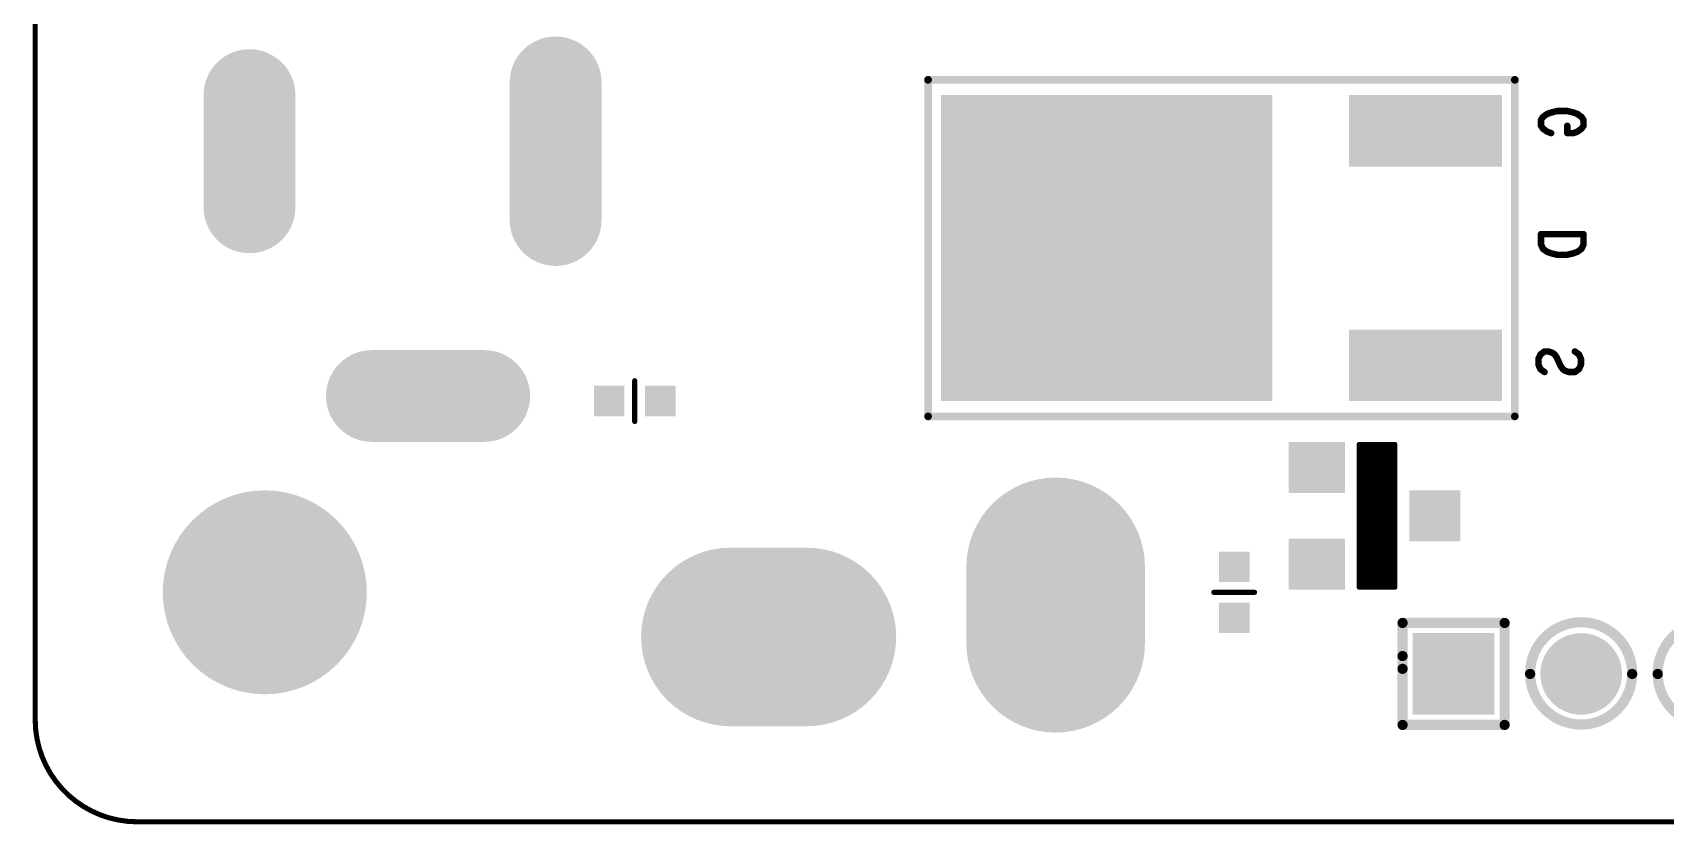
# Model space of a CAD drawing. Extents: x 100 to 205, y 100 to 175.
# Drawn here: x 99.95 to 131.95, y 99.95 to 115.47 of the extents above; entities that cross this region are included whole.
import ezdxf

# ---------------------------------------------------------------- set-up
doc = ezdxf.new("R2010")
doc.units = 0
doc.layers.get('0').update_dxf_attribs({"linetype": 'CONTINUOUS'})
doc.layers.add('MASK-BOTTOM_PHO', color=5, linetype='CONTINUOUS')
doc.layers.add('SILK-BOTTOM_PHO', color=14, linetype='CONTINUOUS')

# ---------------------------------------------------------------- blocks, each defined once
blk = doc.blocks.new('ROUND_1')
at = {"const_width": 0.050038}
blk.add_lwpolyline([(-0.025018, 0, 1), (0.025018, 0, 1)], format="xyb", close=True, dxfattribs=at)
blk = doc.blocks.new('ROUND_2')
at = {"const_width": 0.0635}
blk.add_lwpolyline([(-0.03175, 0, 1), (0.03175, 0, 1)], format="xyb", close=True, dxfattribs=at)
blk = doc.blocks.new('ROUND_6')
at = {"const_width": 0.099948}
blk.add_lwpolyline([(-0.049974, 0, 1), (0.049974, 0, 1)], format="xyb", close=True, dxfattribs=at)
blk = doc.blocks.new('ROUND_61')
at = {"const_width": 0.075056}
blk.add_lwpolyline([(-0.037528, 0, 1), (0.037528, 0, 1)], format="xyb", close=True, dxfattribs=at)
blk = doc.blocks.new('ROUND_32')
at = {"const_width": 1.999996}
blk.add_lwpolyline([(-0.999998, 0, 1), (0.999998, 0, 1)], format="xyb", close=True, dxfattribs=at)
blk = doc.blocks.new('SQUARE_33')
blk.add_solid([(0.499998, 0.499998), (0.499998, -0.499998), (-0.499998, 0.499998), (-0.499998, -0.499998)])
blk = doc.blocks.new('SQUARE_170')
blk.add_solid([(0.799972, 0.799972), (0.799972, -0.799972), (-0.799972, 0.799972), (-0.799972, -0.799972)])
blk = doc.blocks.new('ROUND_171')
at = {"const_width": 0.799972}
blk.add_lwpolyline([(-0.399986, 0, 1), (0.399986, 0, 1)], format="xyb", close=True, dxfattribs=at)
blk = doc.blocks.new('SQUARE_191')
blk.add_solid([(0.299974, 0.299974), (0.299974, -0.299974), (-0.299974, 0.299974), (-0.299974, -0.299974)])
blk = doc.blocks.new('ROUND_50')
at = {"const_width": 1.75006}
blk.add_lwpolyline([(-0.87503, 0, 1), (0.87503, 0, 1)], format="xyb", close=True, dxfattribs=at)
blk = doc.blocks.new('SQUARE_132')
blk.add_solid([(0.700024, 0.700024), (0.700024, -0.700024), (-0.700024, 0.700024), (-0.700024, -0.700024)])
blk = doc.blocks.new('ROUND_180')
at = {"const_width": 0.900048}
blk.add_lwpolyline([(-0.450024, 0, 1), (0.450024, 0, 1)], format="xyb", close=True, dxfattribs=at)
blk = doc.blocks.new('SQUARE_229')
blk.add_solid([(2.999994, 2.999994), (2.999994, -2.999994), (-2.999994, 2.999994), (-2.999994, -2.999994)])

msp = doc.modelspace()

# ---------------------------------------------------------------- linework, layer by layer
at = {"layer": 'MASK-BOTTOM_PHO'}
for points, const_width in [([(100.000054, 102.00005), (100.000054, 172.999908)], 0.100076), ([(110.199932, 111.799878), (110.199932, 114.499898)], 1.800098), ([(104.199944, 112.050068), (104.199944, 114.249962)], 1.800098), ([(121.249948, 111.249968), (120.750076, 111.249968)], 5.999988), ([(128.050036, 113.549938), (126.45009, 113.549938)], 1.400048), ([(128.050036, 108.949998), (126.45009, 108.949998)], 1.400048), ([(106.59999, 108.35005), (108.799884, 108.35005)], 1.800098), ([(125.16993, 106.950002), (125.070108, 106.950002)], 0.999996), ([(120.000014, 105.000044), (120.000014, 103.49992)], 3.50012), ([(113.625122, 103.624888), (115.124992, 103.624888)], 3.50012), ([(125.16993, 105.050082), (125.070108, 105.050082)], 0.999996), ([(203.000102, 100.000054), (102.00005, 100.000054)], 0.100076)]:
    msp.add_lwpolyline(points, dxfattribs=dict(at, const_width=const_width))
at = {"layer": 'MASK-BOTTOM_PHO', "const_width": 0.100076}
msp.add_lwpolyline([(100.000054, 102.00005, 0.4142136), (102.00005, 100.000054)], format="xyb", dxfattribs=at)
at = {"layer": 'SILK-BOTTOM_PHO'}
for points, const_width in [([(100.000054, 102.00005), (100.000054, 172.999908)], 0.100076), ([(117.499892, 114.549936), (117.499892, 107.95)], 0.150114), ([(128.999996, 114.549936), (117.499892, 114.549936)], 0.150114), ([(128.999996, 107.95), (128.999996, 114.549936)], 0.150114), ([(129.552446, 113.822226), (129.631694, 113.879884)], 0.127), ([(129.631694, 113.879884), (129.711196, 113.90884)], 0.127), ([(129.711196, 113.90884), (129.830068, 113.937796)], 0.127), ([(129.830068, 113.937796), (130.028696, 113.937796)], 0.127), ([(130.028696, 113.937796), (130.147568, 113.90884)], 0.127), ([(130.147568, 113.90884), (130.22707, 113.879884)], 0.127), ([(130.22707, 113.879884), (130.306318, 113.822226)], 0.127), ([(129.512568, 113.764568), (129.552446, 113.822226)], 0.127), ([(129.512568, 113.648998), (129.512568, 113.764568)], 0.127), ([(129.552446, 113.59134), (129.512568, 113.648998)], 0.127), ([(129.631694, 113.533682), (129.552446, 113.59134)], 0.127), ([(130.028696, 113.648998), (130.028696, 113.504726)], 0.127), ([(130.306318, 113.59134), (130.22707, 113.533682)], 0.127), ([(130.306318, 113.822226), (130.346196, 113.764568)], 0.127), ([(130.346196, 113.648998), (130.306318, 113.59134)], 0.127), ([(130.346196, 113.764568), (130.346196, 113.648998)], 0.127), ([(129.711196, 113.504726), (129.631694, 113.533682)], 0.127), ([(130.147568, 113.504726), (130.028696, 113.504726)], 0.127), ([(130.22707, 113.533682), (130.147568, 113.504726)], 0.127), ([(129.512568, 111.523272), (130.346196, 111.523272)], 0.127), ([(129.512568, 111.523272), (129.512568, 111.321342)], 0.127), ([(129.512568, 111.321342), (129.552446, 111.234728)], 0.127), ([(130.306318, 111.234728), (130.346196, 111.321342)], 0.127), ([(130.346196, 111.321342), (130.346196, 111.523272)], 0.127), ([(129.552446, 111.234728), (129.631694, 111.176816)], 0.127), ([(129.631694, 111.176816), (129.711196, 111.148114)], 0.127), ([(129.711196, 111.148114), (129.830068, 111.119158)], 0.127), ([(129.830068, 111.119158), (130.028696, 111.119158)], 0.127), ([(130.028696, 111.119158), (130.147568, 111.148114)], 0.127), ([(130.147568, 111.148114), (130.22707, 111.176816)], 0.127), ([(130.22707, 111.176816), (130.306318, 111.234728)], 0.127), ([(129.46253, 109.07903), (129.502408, 109.165644)], 0.127), ([(129.46253, 108.96346), (129.46253, 109.07903)], 0.127), ([(129.502408, 109.165644), (129.581656, 109.223302)], 0.127), ([(129.581656, 109.223302), (129.661158, 109.223302)], 0.127), ([(129.661158, 109.223302), (129.740406, 109.194346)], 0.127), ([(129.740406, 109.194346), (129.78003, 109.165644)], 0.127), ([(129.78003, 109.165644), (129.819908, 109.107732)], 0.127), ([(129.819908, 109.107732), (129.899156, 108.934758)], 0.127), ([(130.25628, 109.165644), (130.177032, 109.223302)], 0.127), ([(130.296158, 109.07903), (130.25628, 109.165644)], 0.127), ([(130.296158, 108.96346), (130.296158, 109.07903)], 0.127), ([(129.502408, 108.876846), (129.46253, 108.96346)], 0.127), ([(129.581656, 108.819188), (129.502408, 108.876846)], 0.127), ([(129.899156, 108.934758), (129.93878, 108.876846)], 0.127), ([(129.93878, 108.876846), (129.978658, 108.848144)], 0.127), ([(129.978658, 108.848144), (130.057906, 108.819188)], 0.127), ([(130.057906, 108.819188), (130.177032, 108.819188)], 0.127), ([(130.177032, 108.819188), (130.25628, 108.876846)], 0.127), ([(130.25628, 108.876846), (130.296158, 108.96346)], 0.127), ([(111.750094, 108.650024), (111.750094, 107.849924)], 0.100076), ([(117.499892, 107.95), (128.999996, 107.95)], 0.150114), ([(125.949964, 107.40009), (125.949964, 104.599994)], 0.100076), ([(126.649988, 107.40009), (125.949964, 107.40009)], 0.100076), ([(125.949964, 107.389676), (126.649988, 107.389676)], 0.100076), ([(125.949964, 107.29976), (126.649988, 107.29976)], 0.100076), ([(125.949964, 107.20959), (126.649988, 107.20959)], 0.100076), ([(126.649988, 104.599994), (126.649988, 107.40009)], 0.100076), ([(125.949964, 107.119674), (126.649988, 107.119674)], 0.100076), ([(125.949964, 107.029758), (126.649988, 107.029758)], 0.100076), ([(125.949964, 106.939588), (126.649988, 106.939588)], 0.100076), ([(125.949964, 106.849672), (126.649988, 106.849672)], 0.100076), ([(125.949964, 106.759756), (126.649988, 106.759756)], 0.100076), ([(125.949964, 106.669586), (126.649988, 106.669586)], 0.100076), ([(125.949964, 106.57967), (126.649988, 106.57967)], 0.100076), ([(125.949964, 106.489754), (126.649988, 106.489754)], 0.100076), ([(125.949964, 106.399584), (126.649988, 106.399584)], 0.100076), ([(125.949964, 106.309668), (126.649988, 106.309668)], 0.100076), ([(125.949964, 106.219752), (126.649988, 106.219752)], 0.100076), ([(125.949964, 106.129582), (126.649988, 106.129582)], 0.100076), ([(125.949964, 106.039666), (126.649988, 106.039666)], 0.100076), ([(125.949964, 105.94975), (126.649988, 105.94975)], 0.100076), ([(125.949964, 105.85958), (126.649988, 105.85958)], 0.100076), ([(125.949964, 105.769664), (126.649988, 105.769664)], 0.100076), ([(125.949964, 105.679748), (126.649988, 105.679748)], 0.100076), ([(125.949964, 105.589578), (126.649988, 105.589578)], 0.100076), ([(125.949964, 105.499662), (126.649988, 105.499662)], 0.100076), ([(125.949964, 105.409746), (126.649988, 105.409746)], 0.100076), ([(125.949964, 105.319576), (126.649988, 105.319576)], 0.100076), ([(125.949964, 105.22966), (126.649988, 105.22966)], 0.100076), ([(125.949964, 105.139744), (126.649988, 105.139744)], 0.100076), ([(125.949964, 105.049574), (126.649988, 105.049574)], 0.100076), ([(125.949964, 104.959658), (126.649988, 104.959658)], 0.100076), ([(125.949964, 104.869742), (126.649988, 104.869742)], 0.100076), ([(125.949964, 104.779572), (126.649988, 104.779572)], 0.100076), ([(125.949964, 104.689656), (126.649988, 104.689656)], 0.100076), ([(125.949964, 104.599994), (126.649988, 104.599994)], 0.100076), ([(123.100084, 104.499918), (123.89993, 104.499918)], 0.100076), ([(126.800102, 103.000048), (126.800102, 103.89997)], 0.199898), ([(126.800102, 103.89997), (128.800098, 103.89997)], 0.199898), ([(128.800098, 103.89997), (128.800098, 101.899974)], 0.199898), ([(126.800102, 101.899974), (126.800102, 103.249984)], 0.199898), ([(128.800098, 101.899974), (126.800102, 101.899974)], 0.199898), ([(203.000102, 100.000054), (102.00005, 100.000054)], 0.100076)]:
    msp.add_lwpolyline(points, dxfattribs=dict(at, const_width=const_width))
for points, const_width in [([(131.299966, 102.899972, 1.0140676), (129.29997, 102.899972)], 0.199898), ([(133.800088, 102.899972, 1.0140676), (131.800092, 102.899972)], 0.199898), ([(129.29997, 102.899972, 0.9931655), (131.299966, 102.899972)], 0.199898), ([(131.800092, 102.899972, 0.9931655), (133.800088, 102.899972)], 0.199898), ([(100.000054, 102.00005, 0.4142136), (102.00005, 100.000054)], 0.100076)]:
    msp.add_lwpolyline(points, format="xyb", dxfattribs=dict(at, const_width=const_width))

# ---------------------------------------------------------------- block references
at = {"layer": 'MASK-BOTTOM_PHO'}
for name, p in [('ROUND_180', (110.199932, 114.499898)), ('ROUND_180', (104.199944, 114.249962)), ('SQUARE_229', (120.750076, 111.249968)), ('SQUARE_229', (121.249948, 111.249968)), ('SQUARE_132', (126.45009, 113.549938)), ('SQUARE_132', (128.050036, 113.549938)), ('ROUND_180', (104.199944, 112.050068)), ('ROUND_180', (110.199932, 111.799878)), ('SQUARE_132', (126.45009, 108.949998)), ('SQUARE_132', (128.050036, 108.949998)), ('ROUND_180', (106.59999, 108.35005)), ('ROUND_180', (108.799884, 108.35005)), ('SQUARE_191', (111.249968, 108.249974)), ('SQUARE_191', (112.249966, 108.249974)), ('SQUARE_33', (125.070108, 106.950002)), ('SQUARE_33', (125.16993, 106.950002)), ('ROUND_50', (120.000014, 105.000044)), ('ROUND_32', (104.499918, 104.499918)), ('SQUARE_33', (127.430022, 106.000042)), ('ROUND_50', (113.625122, 103.624888)), ('ROUND_50', (115.124992, 103.624888)), ('SQUARE_191', (123.49988, 105.000044)), ('SQUARE_33', (125.070108, 105.050082)), ('SQUARE_33', (125.16993, 105.050082)), ('ROUND_50', (120.000014, 103.49992)), ('SQUARE_191', (123.49988, 104.000046)), ('SQUARE_170', (127.8001, 102.899972)), ('ROUND_171', (130.299968, 102.899972)), ('ROUND_1', (100.000054, 102.00005)), ('ROUND_1', (100.000054, 102.00005)), ('ROUND_1', (102.00005, 100.000054)), ('ROUND_1', (102.00005, 100.000054))]:
    msp.add_blockref(name, p, dxfattribs=at)
at = {"layer": 'SILK-BOTTOM_PHO'}
for name, p in [('ROUND_61', (117.499892, 114.549936)), ('ROUND_61', (117.499892, 114.549936)), ('ROUND_61', (128.999996, 114.549936)), ('ROUND_2', (129.631694, 113.879884)), ('ROUND_2', (129.711196, 113.90884)), ('ROUND_2', (129.830068, 113.937796)), ('ROUND_2', (130.028696, 113.937796)), ('ROUND_2', (130.147568, 113.90884)), ('ROUND_2', (130.22707, 113.879884)), ('ROUND_2', (129.512568, 113.764568)), ('ROUND_2', (129.512568, 113.648998)), ('ROUND_2', (129.552446, 113.822226)), ('ROUND_2', (129.552446, 113.59134)), ('ROUND_2', (130.028696, 113.648998)), ('ROUND_2', (130.306318, 113.822226)), ('ROUND_2', (130.306318, 113.59134)), ('ROUND_2', (130.346196, 113.764568)), ('ROUND_2', (130.346196, 113.648998)), ('ROUND_2', (129.631694, 113.533682)), ('ROUND_2', (129.711196, 113.504726)), ('ROUND_2', (130.028696, 113.504726)), ('ROUND_2', (130.028696, 113.504726)), ('ROUND_2', (130.147568, 113.504726)), ('ROUND_2', (130.22707, 113.533682)), ('ROUND_2', (129.512568, 111.523272)), ('ROUND_2', (129.512568, 111.523272)), ('ROUND_2', (129.512568, 111.321342)), ('ROUND_2', (130.346196, 111.523272)), ('ROUND_2', (130.346196, 111.523272)), ('ROUND_2', (130.346196, 111.321342)), ('ROUND_2', (129.552446, 111.234728)), ('ROUND_2', (129.631694, 111.176816)), ('ROUND_2', (129.711196, 111.148114)), ('ROUND_2', (129.830068, 111.119158)), ('ROUND_2', (130.028696, 111.119158)), ('ROUND_2', (130.147568, 111.148114)), ('ROUND_2', (130.22707, 111.176816)), ('ROUND_2', (130.306318, 111.234728)), ('ROUND_2', (129.46253, 109.07903)), ('ROUND_2', (129.502408, 109.165644)), ('ROUND_2', (129.581656, 109.223302)), ('ROUND_2', (129.661158, 109.223302)), ('ROUND_2', (129.740406, 109.194346)), ('ROUND_2', (129.78003, 109.165644)), ('ROUND_2', (129.819908, 109.107732)), ('ROUND_2', (130.177032, 109.223302)), ('ROUND_2', (130.25628, 109.165644)), ('ROUND_2', (130.296158, 109.07903)), ('ROUND_2', (129.46253, 108.96346)), ('ROUND_2', (129.502408, 108.876846)), ('ROUND_2', (129.581656, 108.819188)), ('ROUND_2', (129.899156, 108.934758)), ('ROUND_2', (129.93878, 108.876846)), ('ROUND_2', (129.978658, 108.848144)), ('ROUND_2', (130.057906, 108.819188)), ('ROUND_2', (130.177032, 108.819188)), ('ROUND_2', (130.25628, 108.876846)), ('ROUND_2', (130.296158, 108.96346)), ('ROUND_1', (111.750094, 108.650024)), ('ROUND_1', (111.750094, 107.849924)), ('ROUND_61', (117.499892, 107.95)), ('ROUND_61', (128.999996, 107.95)), ('ROUND_1', (125.949964, 107.40009)), ('ROUND_1', (125.949964, 107.40009)), ('ROUND_1', (125.949964, 107.389676)), ('ROUND_1', (125.949964, 107.29976)), ('ROUND_1', (125.949964, 107.20959)), ('ROUND_1', (126.649988, 107.40009)), ('ROUND_1', (126.649988, 107.389676)), ('ROUND_1', (126.649988, 107.29976)), ('ROUND_1', (126.649988, 107.20959)), ('ROUND_1', (125.949964, 107.119674)), ('ROUND_1', (125.949964, 107.029758)), ('ROUND_1', (125.949964, 106.939588)), ('ROUND_1', (125.949964, 106.849672)), ('ROUND_1', (126.649988, 107.119674)), ('ROUND_1', (126.649988, 107.029758)), ('ROUND_1', (126.649988, 106.939588)), ('ROUND_1', (126.649988, 106.849672)), ('ROUND_1', (125.949964, 106.759756)), ('ROUND_1', (125.949964, 106.669586)), ('ROUND_1', (125.949964, 106.57967)), ('ROUND_1', (126.649988, 106.759756)), ('ROUND_1', (126.649988, 106.669586)), ('ROUND_1', (126.649988, 106.57967)), ('ROUND_1', (125.949964, 106.489754)), ('ROUND_1', (125.949964, 106.399584)), ('ROUND_1', (125.949964, 106.309668)), ('ROUND_1', (125.949964, 106.219752)), ('ROUND_1', (126.649988, 106.489754)), ('ROUND_1', (126.649988, 106.399584)), ('ROUND_1', (126.649988, 106.309668)), ('ROUND_1', (126.649988, 106.219752)), ('ROUND_1', (125.949964, 106.129582)), ('ROUND_1', (125.949964, 106.039666)), ('ROUND_1', (125.949964, 105.94975)), ('ROUND_1', (126.649988, 106.129582)), ('ROUND_1', (126.649988, 106.039666)), ('ROUND_1', (126.649988, 105.94975)), ('ROUND_1', (125.949964, 105.85958)), ('ROUND_1', (125.949964, 105.769664)), ('ROUND_1', (125.949964, 105.679748)), ('ROUND_1', (125.949964, 105.589578)), ('ROUND_1', (126.649988, 105.85958)), ('ROUND_1', (126.649988, 105.769664)), ('ROUND_1', (126.649988, 105.679748)), ('ROUND_1', (126.649988, 105.589578)), ('ROUND_1', (125.949964, 105.499662)), ('ROUND_1', (125.949964, 105.409746)), ('ROUND_1', (125.949964, 105.319576)), ('ROUND_1', (126.649988, 105.499662)), ('ROUND_1', (126.649988, 105.409746)), ('ROUND_1', (126.649988, 105.319576)), ('ROUND_1', (125.949964, 105.22966)), ('ROUND_1', (125.949964, 105.139744)), ('ROUND_1', (125.949964, 105.049574)), ('ROUND_1', (125.949964, 104.959658)), ('ROUND_1', (126.649988, 105.22966)), ('ROUND_1', (126.649988, 105.139744)), ('ROUND_1', (126.649988, 105.049574)), ('ROUND_1', (126.649988, 104.959658)), ('ROUND_1', (125.949964, 104.869742)), ('ROUND_1', (125.949964, 104.779572)), ('ROUND_1', (125.949964, 104.689656)), ('ROUND_1', (125.949964, 104.599994)), ('ROUND_1', (126.649988, 104.869742)), ('ROUND_1', (126.649988, 104.779572)), ('ROUND_1', (126.649988, 104.689656)), ('ROUND_1', (126.649988, 104.599994)), ('ROUND_1', (123.100084, 104.499918)), ('ROUND_1', (123.89993, 104.499918)), ('ROUND_6', (126.800102, 103.89997)), ('ROUND_6', (128.800098, 103.89997)), ('ROUND_6', (126.800102, 103.249984)), ('ROUND_6', (126.800102, 103.000048)), ('ROUND_6', (129.29997, 102.899972)), ('ROUND_6', (129.29997, 102.899972)), ('ROUND_6', (131.299966, 102.899972)), ('ROUND_6', (131.299966, 102.899972)), ('ROUND_6', (131.800092, 102.899972)), ('ROUND_6', (131.800092, 102.899972)), ('ROUND_1', (100.000054, 102.00005)), ('ROUND_1', (100.000054, 102.00005)), ('ROUND_6', (126.800102, 101.899974)), ('ROUND_6', (128.800098, 101.899974)), ('ROUND_1', (102.00005, 100.000054)), ('ROUND_1', (102.00005, 100.000054))]:
    msp.add_blockref(name, p, dxfattribs=at)

doc.saveas('drawing.dxf')
